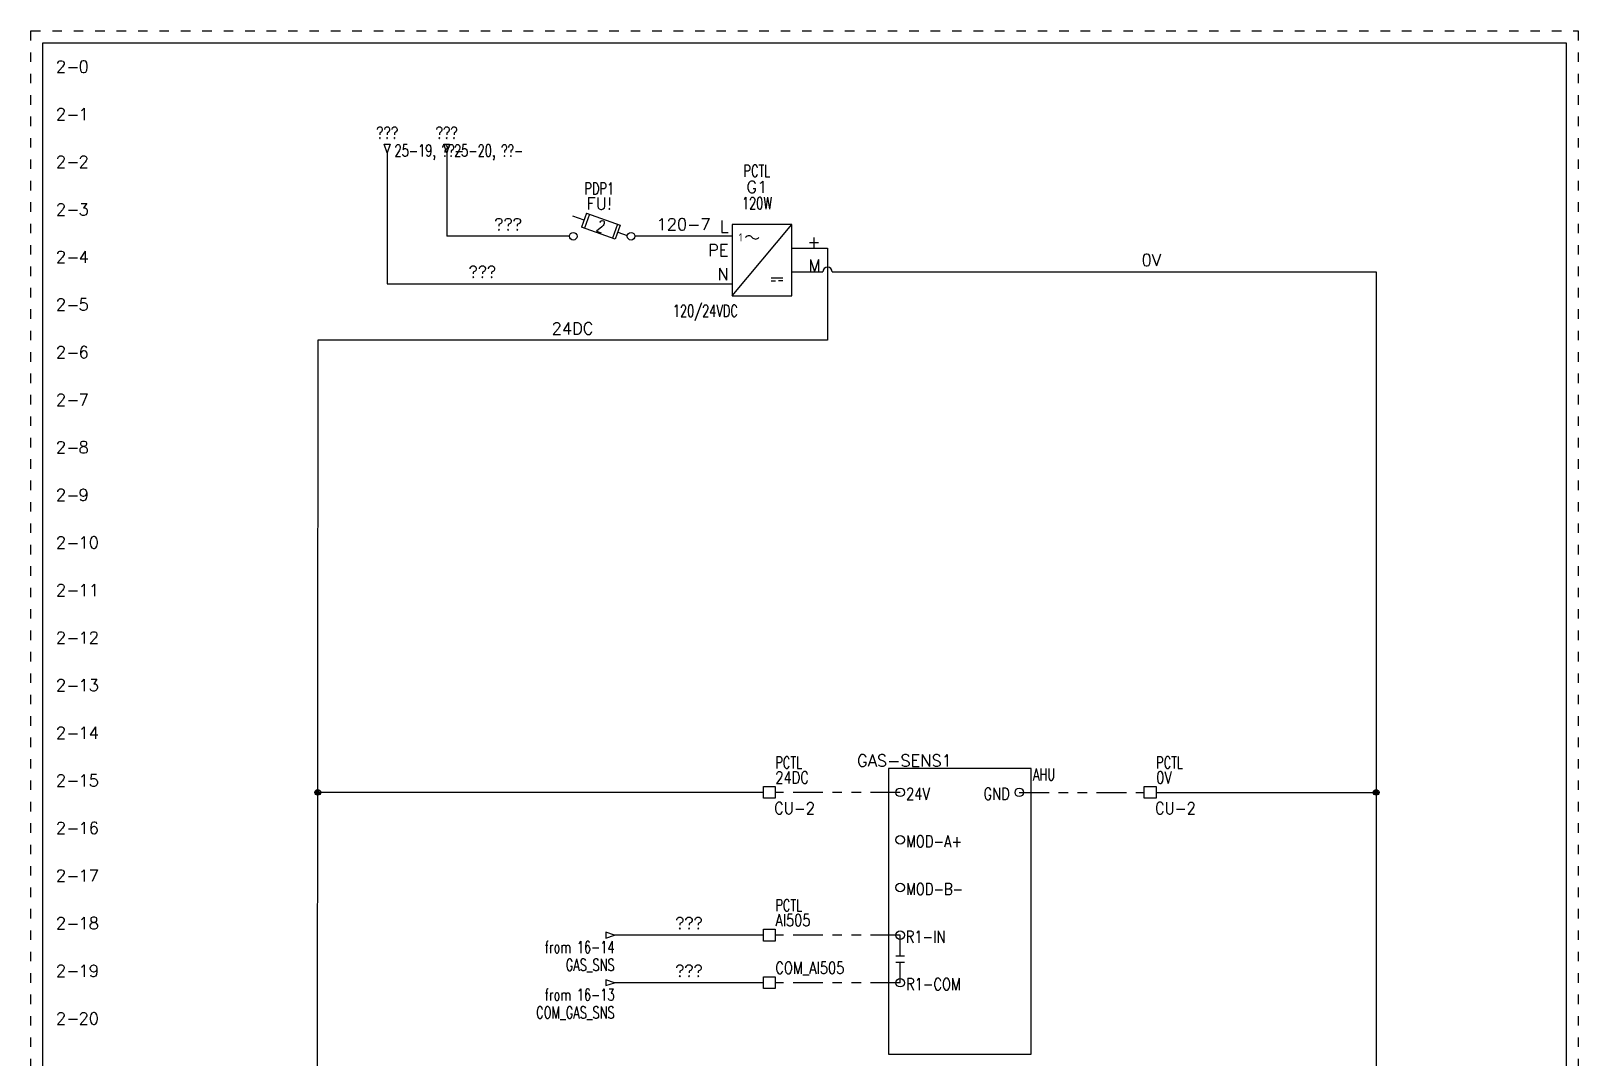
# Model space of a CAD drawing. Header units: inches. Extents: x 0 to 216, y 0 to 294.
# Drawn here: x 0 to 16.25, y 10.47 to 21.25 of the extents above; entities that cross this region are included whole.
import ezdxf
from ezdxf.enums import TextEntityAlignment as Align

# ---------------------------------------------------------------- set-up
doc = ezdxf.new("R2010")
doc.units = ezdxf.units.IN
doc.header["$MEASUREMENT"] = 0
doc.linetypes.add('DOT2', pattern=[0.125, 0, -0.125])
doc.linetypes.add('PHANTOM2', pattern=[1.25, 0.625, -0.125, 0.125, -0.125, 0.125, -0.125])
for name, color, linetype in [('BLK_18', 251, 'Continuous'), ('BLU_18', 5, 'Continuous'), ('DESC', 150, 'Continuous'), ('GRN_18', 102, 'Continuous'), ('LOC', 8, 'Continuous'), ('MISC', 7, 'Continuous'), ('RED_14', 1, 'Continuous'), ('RED_18', 1, 'Continuous'), ('SYMS', 7, 'Continuous'), ('TAGFIXED', 7, 'Continuous'), ('TAGS', 150, 'Continuous'), ('TERMS', 123, 'Continuous'), ('WHT_14', 7, 'Continuous'), ('WHT_18', 7, 'Continuous'), ('WIREFIXED', 7, 'Continuous'), ('WIRENO', 72, 'Continuous'), ('WIREREF_DEST', 52, 'Continuous'), ('XREF', 7, 'Continuous')]:
    doc.layers.add(name, color=color, linetype=linetype)
doc.layers.add('TITLEBLOCK_FRAME', color=7, linetype='DOT2', plot=False)
doc.styles.add('TB_BODY', font='arial.ttf')
doc.styles.add('WD', font='romans.shx')
doc.styles.add('WD_IEC', font='isocp2.shx', dxfattribs={"width": 0.9, "height": 4})

# ---------------------------------------------------------------- blocks, each defined once
blk = doc.blocks.new('HPW1_1PH')
for p, q in [((0, -0.625), (0.625, 0.125)), ((0.407, -0.437), (0.532, -0.437)), ((0.407, -0.469), (0.454, -0.469)), ((0.532, -0.469), (0.485, -0.469))]:
    blk.add_line(p, q)
blk.add_lwpolyline([(0.625, 0.125), (0, 0.125), (0, -0.625), (0.625, -0.625)], close=True)
for centre, start, end in [((0.175, -0.039), 36.8699, 143.1301), ((0.245, 0.014), 216.8699, 323.1301)]:
    blk.add_arc(centre, 0.0438, start, end)
at = {"style": 'WD_IEC'}
blk.add_text('1', height=0.084, dxfattribs=at).set_placement((0.105, -0.012), align=Align.MIDDLE_RIGHT)
at = {"style": 'WD', "width": 0.7}
for tag, p in [('INST', (-0.284, 0.794)), ('LOC', (-0.284, 0.624)), ('RATING1', (-0.284, 0.285)), ('XREF', (-0.284, -0.691)), ('DESC1', (-0.284, -0.847)), ('DESC2', (-0.284, -1.003)), ('DESC3', (-0.284, -1.158))]:
    blk.add_attdef(tag, text='', height=0.125, dxfattribs=at).set_placement(p, align=Align.CENTER)
at = {"style": 'WD'}
blk.add_attdef('TAG1', text='', height=0.125, dxfattribs=at).set_placement((-0.284, 0.455), align=Align.CENTER)
at = {"linetype": 'Continuous', "style": 'WD', "flags": 8}
for tag, p in [('TERM01', (-0.04, 0.04)), ('TERM04', (1.352, -0.085)), ('TERM02', (-0.04, -0.21)), ('TERM05', (1.352, -0.335)), ('TERM03', (-0.04, -0.46))]:
    blk.add_attdef(tag, text='', height=0.125, dxfattribs=at).set_placement(p, align=Align.RIGHT)
at = {"linetype": 'Continuous', "style": 'WD', "flags": 9}
for tag, p in [('MFG', (0.887, 0.257)), ('CAT', (0.889, 0.277)), ('ASSYCODE', (0.887, -0.564))]:
    blk.add_attdef(tag, text='', height=0.01, dxfattribs=at).set_placement(p, align=Align.CENTER)
at = {"style": 'WD'}
for tag, p, height, flags in [('X4TERM01', (0, 0), 0.0125, 1), ('X1TERM04', (0.625, -0.125), 0.0125, 1), ('X4TERM02', (0, -0.25), 0.0125, 1), ('X1TERM05', (0.625, -0.375), 0.0125, 1), ('FAMILY', (0.862, -0.483), 0.01, 9), ('X4TERM03', (0, -0.5), 0.0125, 1)]:
    blk.add_attdef(tag, p, '', height=height, dxfattribs=dict(at, flags=flags))
blk = doc.blocks.new('HA1D2')
blk.add_lwpolyline([(0, 0.094), (0.031, 0.094), (0, 0), (-0.031, 0.094), (0, 0.094)])
at = {"style": 'WD', "width": 0.8, "flags": 8}
blk.add_attdef('WIRENO', text='', height=0.125, dxfattribs=at).set_placement((0, 0.15), align=Align.CENTER)
at = {"style": 'WD', "flags": 1}
for tag, p in [('X8TERM01', (0, 0)), ('SIGCODE', (0.026, 0.066))]:
    blk.add_attdef(tag, p, '', height=0.01, dxfattribs=at)
at = {"style": 'WD', "width": 0.7}
for tag, p in [('XREF', (0.077, -0.037)), ('DESC1', (0.077, -0.206))]:
    blk.add_attdef(tag, p, '', height=0.125, dxfattribs=at)
blk = doc.blocks.new('WD_WNH')
at = {"linetype": 'Continuous', "style": 'WD'}
blk.add_attdef('WIRENO', text='', height=0.125, dxfattribs=at).set_placement((0, 0.062), align=Align.CENTER)
at = {"style": 'WD', "flags": 1}
for tag, p in [('W01USER', (0, 0.078)), ('W02USER', (0, 0.07)), ('W03USER', (0, 0.062)), ('W04USER', (0, 0.055)), ('W05USER', (0, 0.047)), ('W06USER', (0, 0.039)), ('W07USER', (0, 0.031)), ('W08USER', (0, 0.023)), ('W09USER', (0, 0.016)), ('W10USER', (0, 0.008))]:
    blk.add_attdef(tag, text='', height=0.005, dxfattribs=at).set_placement(p, align=Align.CENTER)
blk = doc.blocks.new('HDS11FL')
for p, q in [((-0.19, 0.168), (-0.307, 0.21)), ((-0.163, 0.241), (-0.216, 0.094)), ((-0.134, 0.231), (-0.187, 0.084)), ((-0.163, 0.241), (0.19, 0.116)), ((0.137, -0.032), (-0.216, 0.094)), ((0.16, 0.126), (0.108, -0.021)), ((0.19, 0.116), (0.137, -0.032)), ((0.164, 0.042), (0.264, 0.006))]:
    blk.add_line(p, q)
at = {"linetype": 'Continuous'}
for centre in [(-0.304, 0), (0.304, 0)]:
    blk.add_circle(centre, 0.04, dxfattribs=at)
at = {"style": 'WD', "width": 0.7}
for tag, p in [('INST', (-0.031, 0.607)), ('LOC', (-0.031, 0.438))]:
    blk.add_attdef(tag, text='', height=0.125, dxfattribs=at).set_placement(p, align=Align.CENTER)
at = {"style": 'WD'}
blk.add_attdef('TAG1', text='', height=0.125, dxfattribs=at).set_placement((-0.031, 0.281), align=Align.CENTER)
for tag, p in [('X2LINK', (0, 0.406)), ('X8LINK', (0, -0.109))]:
    blk.add_attdef(tag, p, '', height=0.01, dxfattribs=at)
at = {"style": 'WD', "width": 0.7}
blk.add_attdef('RATING1', text='', height=0.125, rotation=340.3798, dxfattribs=at).set_placement((-0.013, 0.105), align=Align.MIDDLE_CENTER)
at = {"linetype": 'Continuous', "style": 'WD', "flags": 9}
for tag, p in [('ASSYCODE', (0.126, 0.206)), ('MFG', (0.126, 0.228)), ('CAT', (0.126, 0.247))]:
    blk.add_attdef(tag, text='', height=0.01, dxfattribs=at).set_placement(p, align=Align.CENTER)
at = {"style": 'WD'}
for tag, p, height, flags in [('CONTACT', (0.098, 0.187), 0.01, 9), ('FAMILY', (0.098, 0.264), 0.01, 9), ('X4TERM01', (-0.344, 0), 0.0125, 1), ('X1TERM02', (0.344, 0), 0.0125, 1)]:
    blk.add_attdef(tag, p, '', height=height, dxfattribs=dict(at, flags=flags))
at = {"linetype": 'Continuous', "style": 'WD', "flags": 8}
blk.add_attdef('TERM01', text='', height=0.125, dxfattribs=at).set_placement((-0.406, -0.031), align=Align.TOP_RIGHT)
blk.add_attdef('TERM02', text='', height=0.125, dxfattribs=at).set_placement((0.406, -0.031), align=Align.TOP_LEFT)
blk = doc.blocks.new('WD_MLRH7')
at = {"style": 'WD'}
blk.add_attdef('WDCOPY_DASH', text='', height=0.125, dxfattribs=at).set_placement((-0.684, 0), align=Align.MIDDLE)
blk.add_attdef('SHEET', text='', height=0.125, dxfattribs=at).set_placement((-0.756, 0), align=Align.MIDDLE_RIGHT)
blk.add_attdef('RUNGFIRST', text='', height=0.125, dxfattribs=at).set_placement((-0.625, 0), align=Align.MIDDLE_LEFT)
at = {"style": 'WD', "flags": 1}
for tag, p in [('RUNGHORV', (-0.25, -0.127)), ('RUNGINC', (-0.25, -0.163)), ('WIREMODE', (-0.25, -0.281)), ('RUNGDIST', (-0.25, -0.2)), ('RUNGCNT', (-0.25, -0.237)), ('WIREFMT', (-0.25, -0.321)), ('WIRE-START', (-0.25, -0.356)), ('WIRE-GSUF', (-0.25, -0.396)), ('PH3SPACE', (-0.25, -0.437))]:
    blk.add_attdef(tag, text='', height=0.025, dxfattribs=at).set_placement(p, align=Align.RIGHT)
blk = doc.blocks.new('*U20')
at = {"color": 5}
for p, q in [((0, 21), (16, 21)), ((0, 0), (0, 21)), ((16, 21), (16, 0))]:
    blk.add_line(p, q, dxfattribs=at)
at = {"layer": 'TITLEBLOCK_FRAME'}
blk.add_lwpolyline([(-0.125, 21.125), (16.125, 21.125), (16.125, -0.125), (-0.125, -0.125)], close=True, dxfattribs=at)
blk.add_lwpolyline([(-0.125, 21.125), (16.125, 21.125), (16.125, -0.125), (-0.125, -0.125)], close=True, dxfattribs=at)
at = {"color": 7, "style": 'TB_BODY', "flags": 4}
for tag, p in [('N5', (7.597, 1.925)), ('N4', (7.597, 1.575)), ('N3', (7.597, 1.225)), ('N2', (7.597, 0.925)), ('N1', (7.597, 0.575)), ('PAGENO', (5.883, 0.167)), ('SHEETMAX', (6.824, 0.157))]:
    blk.add_attdef(tag, text='', height=0.14, dxfattribs=at).set_placement(p, align=Align.MIDDLE_CENTER)
for tag, height, p in [('DATE5', 0.14, (7.854, 1.925)), ('PAR5', 0.14, (9.104, 1.925)), ('DESCRIPTION5', 0.14, (9.661, 1.925)), ('TITLE1', 0.175, (0.091, 1.57)), ('DATE4', 0.14, (7.854, 1.575)), ('PAR4', 0.14, (9.104, 1.575)), ('DESCRIPTION4', 0.14, (9.661, 1.575)), ('TITLE2', 0.175, (0.091, 1.306)), ('AP.PAR', 0.14, (5.526, 1.365)), ('DATE3', 0.14, (7.854, 1.225)), ('PAR3', 0.14, (9.104, 1.225)), ('DESCRIPTION3', 0.14, (9.661, 1.225)), ('TITLE3', 0.175, (0.091, 1.041)), ('DATE2', 0.14, (7.854, 0.925)), ('PAR2', 0.14, (9.104, 0.925)), ('DESCRIPTION2', 0.14, (9.661, 0.925)), ('DESS.PAR', 0.14, (5.286, 0.642)), ('DATE1', 0.14, (7.854, 0.575)), ('PAR1', 0.14, (9.109, 0.575)), ('DESCRIPTION1', 0.14, (9.645, 0.575)), ('PRJCT', 0.14, (1.193, 0.167)), ('DATE', 0.14, (3.204, 0.179))]:
    blk.add_attdef(tag, text='', height=height, dxfattribs=at).set_placement(p, align=Align.MIDDLE_LEFT)
blk = doc.blocks.new('*U15')
blk.add_circle((0, 0), 0.045)
blk = doc.blocks.new('*U16')
at = {"color": 0, "linetype": 'ByBlock', "lineweight": -2, "transparency": 16777216}
for p in [(0, 2), (0, 1.5), (0, 1), (0, 0.5), (0, 0)]:
    blk.add_blockref('*U15', p, dxfattribs=at)
blk = doc.blocks.new('HSN1_DANFOSS _GAS_SEN')
for p, q in [((0.125, 1.034), (0.125, 1.25)), ((0.08, 1.034), (0.17, 1.034)), ((0.08, 0.966), (0.17, 0.966)), ((0.125, 0.75), (0.125, 0.966))]:
    blk.add_line(p, q)
blk.add_lwpolyline([(0, 0), (1.5, 0), (1.5, 3), (0, 3)], close=True)
at = {"ltscale": 0.5}
blk.add_circle((1.375, 2.75), 0.045, dxfattribs=at)
blk.add_blockref('*U16', (0.125, 0.75))
at = {"style": 'WD', "width": 0.7}
for tag, height, p in [('DESC1', 0.125, (0.875, 3.299)), ('DESC2', 0.125, (0.875, 3.174)), ('DESC3', 0.125, (0.875, 3.049)), ('LOC', 0.125, (1.635, 2.875)), ('INST', 0.01, (1.543, 2.803))]:
    blk.add_attdef(tag, text='', height=height, dxfattribs=at).set_placement(p, align=Align.CENTER)
at = {"style": 'WD'}
blk.add_attdef('TAG1', text='', height=0.125, dxfattribs=at).set_placement((0.169, 3.021), align=Align.CENTER)
at = {"style": 'WD', "flags": 9}
for tag, p in [('MFG', (1.547, 2.952)), ('CAT', (1.551, 2.921)), ('ASSYCODE', (1.55, 2.877))]:
    blk.add_attdef(tag, text='', height=0.01, dxfattribs=at).set_placement(p, align=Align.CENTER)
at = {"style": 'WD', "width": 0.8}
for tag, p in [('24V', (0.185, 2.735)), ('GND', (1, 2.735)), ('MOD-A+', (0.185, 2.235)), ('MOD-B-', (0.185, 1.735)), ('R1-IN', (0.183, 1.233)), ('R1-COM', (0.185, 0.735))]:
    blk.add_attdef(tag, text='', height=0.125, dxfattribs=at).set_placement(p, align=Align.MIDDLE_LEFT)
at = {"style": 'WD'}
for tag, p, height, flags in [('FAMILY', (1.532, 2.838), 0.01, 9), ('X4TERM01', (0.125, 2.75), 0.005, 1), ('X1TERM02', (1.375, 2.75), 0.005, 1), ('X4TERM03', (0.125, 2.25), 0.005, 1), ('X4TERM04', (0.125, 1.75), 0.005, 1), ('X4TERM05', (0.125, 1.25), 0.005, 1), ('X4TERM06', (0.125, 0.75), 0.005, 1)]:
    blk.add_attdef(tag, p, '', height=height, dxfattribs=dict(at, flags=flags))
blk = doc.blocks.new('WDDOT')
for radius in [0.03, 0.0187, 0.00929]:
    blk.add_circle((0, 0), radius)
blk = doc.blocks.new('HT0001')
for p, q in [((-0.062, 0.062), (0.062, 0.062)), ((-0.062, -0.062), (-0.062, 0.062)), ((0.062, 0.062), (0.062, -0.062)), ((0.062, -0.062), (-0.062, -0.062))]:
    blk.add_line(p, q)
at = {"style": 'WD'}
for tag, p, width in [('INST', (0.062, 0.42), 0.7), ('LOC', (0.062, 0.25), 0.7), ('DESC1', (0.05, -0.385), 0.8)]:
    blk.add_attdef(tag, p, '', height=0.125, dxfattribs=dict(at, width=width))
at = {"linetype": 'Continuous', "style": 'WD'}
for tag, p, height, width, flags in [('TERM01', (0.062, 0.094), 0.125, 0.8, 8), ('TAGSTRIP', (0.05, -0.229), 0.125, 0.9, 8), ('CAT', (0.213, -0.406), 0.109, 0.8, 1), ('DESC2', (0.05, -0.541), 0.125, 0.8, 8), ('DESC3', (0.05, -0.698), 0.125, 0.8, 8)]:
    blk.add_attdef(tag, p, '', height=height, dxfattribs=dict(at, width=width, flags=flags))
at = {"style": 'WD', "flags": 1}
for tag, p, height in [('X4TERM01', (-0.062, 0), 0.0125), ('X4TERMDESC01', (-0.055, -0.023), 0.025), ('X2TERMDESC01', (-0.006, 0.029), 0.025), ('STRIPSEQ', (0, 0), 0.00125), ('X2TERM01', (0, 0.062), 0.0125), ('X2PIN01', (0.033, 0.084), 0.0125), ('X1TERMDESC01', (0.039, 0.007), 0.025), ('X1TERM01', (0.062, 0), 0.0125), ('X1PIN01', (0.087, 0.016), 0.0125), ('X4PIN01', (-0.114, -0.038), 0.0125), ('LINKTERM', (0, -0.002), 0.00125), ('X8TERM01', (0, -0.062), 0.0125), ('X8TERMDESC01', (0, -0.054), 0.025), ('X8PIN01', (0.026, -0.096), 0.0125)]:
    blk.add_attdef(tag, p, '', height=height, dxfattribs=at)
at = {"linetype": 'Continuous', "style": 'WD', "width": 0.8, "flags": 1}
blk.add_attdef('MFG', text='', height=0.109, dxfattribs=at).set_placement((0.088, -0.406), align=Align.RIGHT)
at = {"style": 'WD', "width": 0.7, "flags": 1}
blk.add_attdef('ASSYCODE', (0.062, -0.281), '', height=0.01, dxfattribs=at)
blk = doc.blocks.new('HA1D3')
blk.add_lwpolyline([(-0.094, 0), (-0.094, -0.031), (0, 0), (-0.094, 0.031), (-0.094, 0)])
at = {"style": 'WD', "width": 0.8, "flags": 8}
blk.add_attdef('WIRENO', text='', height=0.125, dxfattribs=at).set_placement((0, 0.094), align=Align.RIGHT)
at = {"style": 'WD', "flags": 1}
blk.add_attdef('SIGCODE', text='', height=0.01, dxfattribs=at).set_placement((-0.02, 0.047), align=Align.RIGHT)
blk.add_attdef('X1TERM01', (0, 0), '', height=0.01, dxfattribs=at)
at = {"style": 'WD', "width": 0.7}
for tag, p in [('XREF', (0, -0.188)), ('DESC1', (0, -0.375))]:
    blk.add_attdef(tag, text='', height=0.125, dxfattribs=at).set_placement(p, align=Align.RIGHT)

msp = doc.modelspace()

# ---------------------------------------------------------------- linework, layer by layer
at = {"layer": 'BLK_18', "ltscale": 0.5}
for p, q in [((7.992, 18.718), (8.317, 18.718)), ((8.417, 18.718), (14.13, 18.718)), ((14.13, 18.718), (14.13, 2.968)), ((11.819, 13.25), (14.13, 13.25))]:
    msp.add_line(p, q, dxfattribs=at)
at = {"layer": 'BLK_18', "linetype": 'PHANTOM2', "ltscale": 0.5}
msp.add_line((10.381, 13.25), (11.694, 13.25), dxfattribs=at)
at = {"layer": 'BLK_18', "ltscale": 0.5}
msp.add_arc((8.367, 18.718), 0.05, 0, 180, dxfattribs=at)
at = {"layer": 'BLU_18', "ltscale": 0.5}
for p, q in [((7.992, 18.968), (8.367, 18.968)), ((8.367, 18.968), (8.367, 18)), ((3.012, 18), (3.004, 2.718)), ((8.367, 18), (3.012, 18)), ((7.694, 13.25), (3.018, 13.25))]:
    msp.add_line(p, q, dxfattribs=at)
at = {"layer": 'GRN_18', "ltscale": 0.5}
msp.add_line((7.694, 11.25), (6.131, 11.25), dxfattribs=at)
at = {"layer": 'GRN_18', "linetype": 'PHANTOM2', "ltscale": 0.5}
msp.add_line((9.131, 11.25), (7.819, 11.25), dxfattribs=at)
at = {"layer": 'RED_14', "ltscale": 0.5}
for p, q in [((4.367, 19.968), (4.367, 19.093)), ((5.656, 19.093), (4.367, 19.093)), ((7.367, 19.093), (6.344, 19.093))]:
    msp.add_line(p, q, dxfattribs=at)
at = {"layer": 'RED_18', "linetype": 'PHANTOM2', "ltscale": 0.5}
msp.add_line((9.131, 13.25), (7.819, 13.25), dxfattribs=at)
at = {"layer": 'WHT_14', "ltscale": 0.5}
for p, q in [((3.742, 19.968), (3.742, 18.593)), ((3.742, 18.593), (7.367, 18.593))]:
    msp.add_line(p, q, dxfattribs=at)
at = {"layer": 'WHT_18', "ltscale": 0.5}
msp.add_line((7.694, 11.75), (6.131, 11.75), dxfattribs=at)
at = {"layer": 'WHT_18', "linetype": 'PHANTOM2', "ltscale": 0.5}
msp.add_line((9.131, 11.75), (7.819, 11.75), dxfattribs=at)

# ---------------------------------------------------------------- block references
at = {"ltscale": 0.5}
msp.add_blockref('*U20', (0.125, 0.125), dxfattribs=at)
msp.add_blockref('WD_MLRH7', (1.125, 20.875), dxfattribs=at).add_auto_attribs({'RUNGFIRST': '0', 'SHEET': '2', 'WDCOPY_DASH': '-'})
at = {"layer": 'SYMS', "ltscale": 0.5}
ref = msp.add_blockref('HA1D2', (3.742, 19.968), dxfattribs=at)
ref.add_attrib('WIRENO', '???', dxfattribs={"layer": 'WIREREF_DEST', "height": 0.125, "style": 'WD', "width": 0.8, "flags": 8}).set_placement((3.742, 20.118), align=Align.CENTER)
ref.add_attrib('XREF', '25-19, ??-', (3.819, 19.931), dxfattribs={"layer": 'XREF', "height": 0.125, "style": 'WD', "width": 0.7})
ref = msp.add_blockref('HA1D2', (4.367, 19.968), dxfattribs=at)
ref.add_attrib('WIRENO', '???', dxfattribs={"layer": 'WIREREF_DEST', "height": 0.125, "style": 'WD', "width": 0.8, "flags": 8}).set_placement((4.367, 20.118), align=Align.CENTER)
ref.add_attrib('XREF', '25-20, ??-', (4.444, 19.931), dxfattribs={"layer": 'XREF', "height": 0.125, "style": 'WD', "width": 0.7})
ref = msp.add_blockref('HPW1_1PH', (7.367, 19.093), dxfattribs=at)
ref.add_attrib('TERM01', 'L', dxfattribs={"layer": 'TERMS', "linetype": 'Continuous', "height": 0.125, "style": 'WD', "flags": 8}).set_placement((7.327, 19.133), align=Align.RIGHT)
ref.add_attrib('TERM02', 'PE', dxfattribs={"layer": 'TERMS', "linetype": 'Continuous', "height": 0.125, "style": 'WD', "flags": 8}).set_placement((7.327, 18.883), align=Align.RIGHT)
ref.add_attrib('TERM03', 'N', dxfattribs={"layer": 'TERMS', "linetype": 'Continuous', "height": 0.125, "style": 'WD', "flags": 8}).set_placement((7.327, 18.633), align=Align.RIGHT)
ref.add_attrib('TERM04', '+', dxfattribs={"layer": 'TERMS', "linetype": 'Continuous', "height": 0.125, "style": 'WD', "flags": 8}).set_placement((8.294, 18.974), align=Align.RIGHT)
ref.add_attrib('TERM05', 'M', dxfattribs={"layer": 'TERMS', "linetype": 'Continuous', "height": 0.125, "style": 'WD', "flags": 8}).set_placement((8.294, 18.724), align=Align.RIGHT)
ref.add_attrib('LOC', 'PCTL', dxfattribs={"layer": 'LOC', "height": 0.125, "style": 'WD', "width": 0.7}).set_placement((7.625, 19.717), align=Align.CENTER)
ref.add_attrib('TAG1F', 'G1', dxfattribs={"layer": 'TAGFIXED', "height": 0.125, "style": 'WD'}).set_placement((7.625, 19.548), align=Align.CENTER)
ref.add_attrib('DESC1', '120/24VDC', dxfattribs={"layer": 'DESC', "height": 0.125, "style": 'WD', "width": 0.7}).set_placement((7.083, 18.246), align=Align.CENTER)
ref.add_attrib('RATING1', '120W', dxfattribs={"layer": 'MISC', "height": 0.125, "style": 'WD', "width": 0.7}).set_placement((7.625, 19.378), align=Align.CENTER)
ref = msp.add_blockref('HDS11FL', (6, 19.093), dxfattribs=at)
ref.add_attrib('RATING1', '2', dxfattribs={"layer": 'MISC', "height": 0.125, "rotation": 340.3798, "style": 'WD', "width": 0.7}).set_placement((5.987, 19.198), align=Align.MIDDLE_CENTER)
ref.add_attrib('LOC', 'PDP1', dxfattribs={"layer": 'LOC', "height": 0.125, "style": 'WD', "width": 0.7}).set_placement((5.969, 19.531), align=Align.CENTER)
ref.add_attrib('TAG1F', 'FU!', dxfattribs={"layer": 'TAGFIXED', "height": 0.125, "style": 'WD'}).set_placement((5.969, 19.374), align=Align.CENTER)
ref = msp.add_blockref('HT0001', (7.756, 13.25), dxfattribs=at)
ref.add_attrib('LOC', 'PCTL', (7.819, 13.5), dxfattribs={"layer": 'LOC', "height": 0.125, "style": 'WD', "width": 0.7})
ref.add_attrib('TERM01', '24DC', (7.819, 13.344), dxfattribs={"layer": 'TERMS', "linetype": 'Continuous', "height": 0.125, "style": 'WD', "width": 0.8, "flags": 8})
ref.add_attrib('TAGSTRIP', 'CU-2', (7.806, 13.021), dxfattribs={"layer": 'TAGS', "linetype": 'Continuous', "height": 0.125, "style": 'WD', "width": 0.9, "flags": 8})
ref = msp.add_blockref('HSN1_DANFOSS _GAS_SEN', (9.006, 10.5), dxfattribs=at)
ref.add_attrib('TAG1', 'GAS-SENS1', dxfattribs={"layer": 'TAGS', "height": 0.125, "style": 'WD'}).set_placement((9.175, 13.521), align=Align.CENTER)
ref.add_attrib('LOC', 'AHU', dxfattribs={"layer": 'LOC', "height": 0.125, "style": 'WD', "width": 0.7}).set_placement((10.641, 13.375), align=Align.CENTER)
ref.add_attrib('24V', '24V', dxfattribs={"layer": 'MISC', "height": 0.125, "style": 'WD', "width": 0.8}).set_placement((9.192, 13.235), align=Align.MIDDLE_LEFT)
ref.add_attrib('MOD-A+', 'MOD-A+', dxfattribs={"layer": 'MISC', "height": 0.125, "style": 'WD', "width": 0.8}).set_placement((9.192, 12.735), align=Align.MIDDLE_LEFT)
ref.add_attrib('MOD-B-', 'MOD-B-', dxfattribs={"layer": 'MISC', "height": 0.125, "style": 'WD', "width": 0.8}).set_placement((9.192, 12.235), align=Align.MIDDLE_LEFT)
ref.add_attrib('R1-IN', 'R1-IN', dxfattribs={"layer": 'MISC', "height": 0.125, "style": 'WD', "width": 0.8}).set_placement((9.189, 11.733), align=Align.MIDDLE_LEFT)
ref.add_attrib('R1-COM', 'R1-COM', dxfattribs={"layer": 'MISC', "height": 0.125, "style": 'WD', "width": 0.8}).set_placement((9.192, 11.235), align=Align.MIDDLE_LEFT)
ref.add_attrib('GND', 'GND', dxfattribs={"layer": 'MISC', "height": 0.125, "style": 'WD', "width": 0.8}).set_placement((10.006, 13.235), align=Align.MIDDLE_LEFT)
ref = msp.add_blockref('HT0001', (11.756, 13.25), dxfattribs=at)
ref.add_attrib('LOC', 'PCTL', (11.819, 13.5), dxfattribs={"layer": 'LOC', "height": 0.125, "style": 'WD', "width": 0.7})
ref.add_attrib('TERM01', '0V', (11.819, 13.344), dxfattribs={"layer": 'TERMS', "linetype": 'Continuous', "height": 0.125, "style": 'WD', "width": 0.8, "flags": 8})
ref.add_attrib('TAGSTRIP', 'CU-2', (11.806, 13.021), dxfattribs={"layer": 'TAGS', "linetype": 'Continuous', "height": 0.125, "style": 'WD', "width": 0.9, "flags": 8})
for p in [(3.012, 13.25), (14.13, 13.25)]:
    msp.add_blockref('WDDOT', p, dxfattribs=at)
ref = msp.add_blockref('HT0001', (7.756, 11.75), dxfattribs=at)
ref.add_attrib('LOC', 'PCTL', (7.819, 12), dxfattribs={"layer": 'LOC', "height": 0.125, "style": 'WD', "width": 0.7})
ref.add_attrib('TERM01', 'AI505', (7.819, 11.844), dxfattribs={"layer": 'TERMS', "linetype": 'Continuous', "height": 0.125, "style": 'WD', "width": 0.8, "flags": 8})
ref = msp.add_blockref('HA1D3', (6.131, 11.75), dxfattribs=at)
ref.add_attrib('DESC1', 'GAS_SNS', dxfattribs={"layer": 'DESC', "height": 0.125, "style": 'WD', "width": 0.7}).set_placement((6.131, 11.375), align=Align.RIGHT)
ref.add_attrib('XREF', 'from 16-14', dxfattribs={"layer": 'XREF', "height": 0.125, "style": 'WD', "width": 0.7}).set_placement((6.131, 11.562), align=Align.RIGHT)
ref = msp.add_blockref('HT0001', (7.756, 11.25), dxfattribs=at)
ref.add_attrib('TERM01', 'COM_AI505', (7.819, 11.344), dxfattribs={"layer": 'TERMS', "linetype": 'Continuous', "height": 0.125, "style": 'WD', "width": 0.8, "flags": 8})
ref = msp.add_blockref('HA1D3', (6.131, 11.25), dxfattribs=at)
ref.add_attrib('DESC1', 'COM_GAS_SNS', dxfattribs={"layer": 'DESC', "height": 0.125, "style": 'WD', "width": 0.7}).set_placement((6.131, 10.875), align=Align.RIGHT)
ref.add_attrib('XREF', 'from 16-13', dxfattribs={"layer": 'XREF', "height": 0.125, "style": 'WD', "width": 0.7}).set_placement((6.131, 11.062), align=Align.RIGHT)
at = {"layer": 'WIREFIXED', "ltscale": 0.5}
ref = msp.add_blockref('WD_WNH', (6.855, 19.093), dxfattribs=at)
ref.add_attrib('WIRENOF', '120-7', dxfattribs={"linetype": 'Continuous', "height": 0.125, "style": 'WD'}).set_placement((6.855, 19.156), align=Align.CENTER)
ref = msp.add_blockref('WD_WNH', (11.767, 18.718), dxfattribs=at)
ref.add_attrib('WIRENOF', '0V', dxfattribs={"linetype": 'Continuous', "height": 0.125, "style": 'WD'}).set_placement((11.767, 18.781), align=Align.CENTER)
ref = msp.add_blockref('WD_WNH', (5.689, 18), dxfattribs=at)
ref.add_attrib('WIRENOF', '24DC', dxfattribs={"linetype": 'Continuous', "height": 0.125, "style": 'WD'}).set_placement((5.689, 18.062), align=Align.CENTER)
at = {"layer": 'WIRENO', "ltscale": 0.5}
ref = msp.add_blockref('WD_WNH', (5.012, 19.093), dxfattribs=at)
ref.add_attrib('WIRENO', '???', dxfattribs={"linetype": 'Continuous', "height": 0.125, "style": 'WD'}).set_placement((5.012, 19.156), align=Align.CENTER)
ref = msp.add_blockref('WD_WNH', (4.742, 18.593), dxfattribs=at)
ref.add_attrib('WIRENO', '???', dxfattribs={"linetype": 'Continuous', "height": 0.125, "style": 'WD'}).set_placement((4.742, 18.656), align=Align.CENTER)
at = {"layer": 'WIRENO'}
ref = msp.add_blockref('WD_WNH', (6.912, 11.75), dxfattribs=at)
ref.add_attrib('WIRENO', '???', dxfattribs={"linetype": 'Continuous', "height": 0.125, "style": 'WD'}).set_placement((6.912, 11.812), align=Align.CENTER)
ref = msp.add_blockref('WD_WNH', (6.912, 11.25), dxfattribs=at)
ref.add_attrib('WIRENO', '???', dxfattribs={"linetype": 'Continuous', "height": 0.125, "style": 'WD'}).set_placement((6.912, 11.312), align=Align.CENTER)

# ---------------------------------------------------------------- texts
at = {"ltscale": 0.5, "style": 'WD'}
for p in [(0.369, 20.375), (0.369, 19.875), (0.369, 19.375), (0.369, 18.875), (0.369, 18.375), (0.369, 17.875), (0.369, 17.375), (0.369, 16.875), (0.369, 16.375), (0.369, 15.875), (0.369, 15.375), (0.369, 14.875), (0.369, 14.375), (0.369, 13.875), (0.369, 13.375), (0.369, 12.875), (0.369, 12.375), (0.369, 11.875), (0.369, 11.375), (0.369, 10.875)]:
    msp.add_text('2', height=0.125, dxfattribs=at).set_placement(p, align=Align.MIDDLE_RIGHT)
for p in [(0.441, 20.375), (0.441, 19.875), (0.441, 19.375), (0.441, 18.875), (0.441, 18.375), (0.441, 17.875), (0.441, 17.375), (0.441, 16.875), (0.441, 16.375), (0.441, 15.875), (0.441, 15.375), (0.441, 14.875), (0.441, 14.375), (0.441, 13.875), (0.441, 13.375), (0.441, 12.875), (0.441, 12.375), (0.441, 11.875), (0.441, 11.375), (0.441, 10.875)]:
    msp.add_text('-', height=0.125, dxfattribs=at).set_placement(p, align=Align.MIDDLE)
for s, p in [('1', (0.5, 20.375)), ('2', (0.5, 19.875)), ('3', (0.5, 19.375)), ('4', (0.5, 18.875)), ('5', (0.5, 18.375)), ('6', (0.5, 17.875)), ('7', (0.5, 17.375)), ('8', (0.5, 16.875)), ('9', (0.5, 16.375)), ('10', (0.5, 15.875)), ('11', (0.5, 15.375)), ('12', (0.5, 14.875)), ('13', (0.5, 14.375)), ('14', (0.5, 13.875)), ('15', (0.5, 13.375)), ('16', (0.5, 12.875)), ('17', (0.5, 12.375)), ('18', (0.5, 11.875)), ('19', (0.5, 11.375)), ('20', (0.5, 10.875))]:
    msp.add_text(s, height=0.125, dxfattribs=at).set_placement(p, align=Align.MIDDLE_LEFT)

doc.saveas('drawing.dxf')
